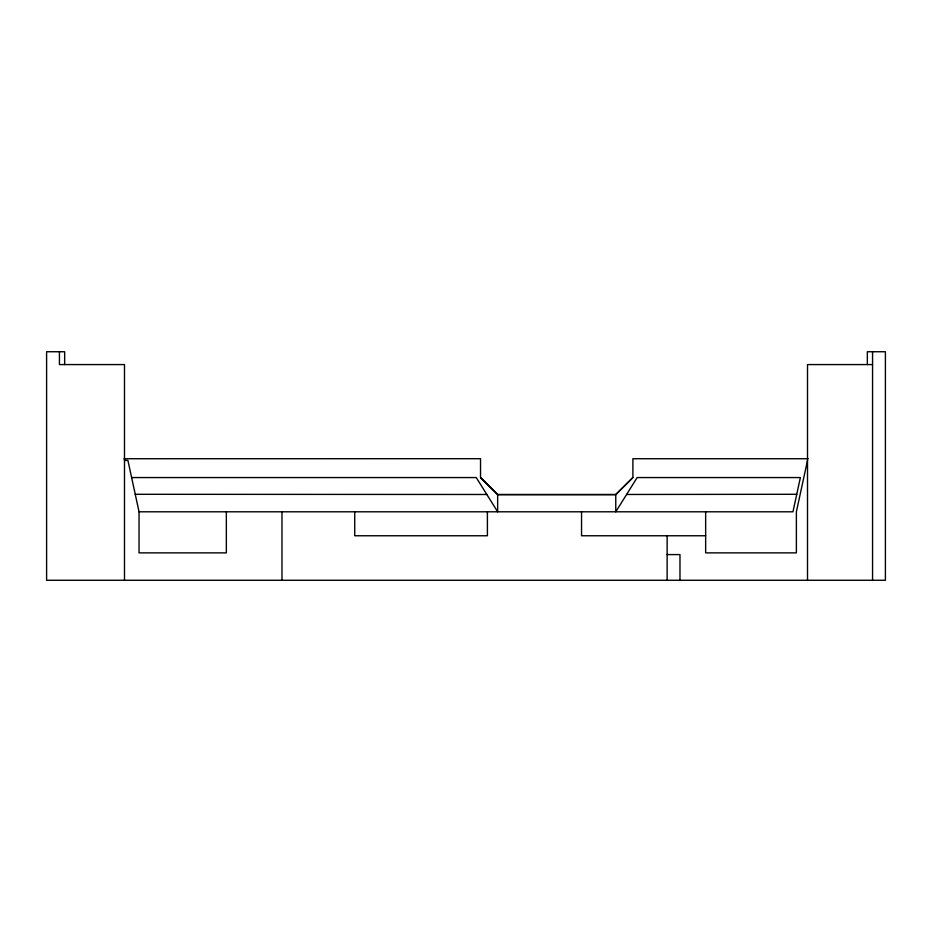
<?xml version="1.0" encoding="UTF-8"?>
<svg xmlns="http://www.w3.org/2000/svg" width="932" height="932" viewBox="0 0 932 932"><rect width="100%" height="100%" fill="white"/><g stroke="black" fill="none" stroke-linecap="round" stroke-linejoin="round"><path stroke-width="1.4" d="M124.492 458.695L124.492 460.431L127.917 460.431L139.043 511.796L139.043 552.874L226.348 552.874L226.348 511.796M807.508 460.431L796.382 511.796L796.382 552.874L705.652 552.874L705.652 511.796M124.061 458.73L480.539 458.695L480.528 477.557L497.653 494.671L615.761 494.671L632.886 477.557L632.886 458.73L808.195 458.73M632.886 477.557L615.761 494.484L497.653 494.484L480.539 477.557M626.595 494.473L796.755 494.286M872.562 364.575L807.508 364.575L807.508 580.263M131.622 477.557L476.252 477.557L497.653 511.796L497.653 494.671M135.245 494.298L486.83 494.484M139.043 511.796L792.957 511.796L800.378 477.557L637.162 477.557L615.761 511.796L615.761 494.671M705.652 535.76L581.545 535.76L581.545 511.796M667.137 554.587L679.976 554.587L679.976 580.263M872.562 351.737L872.562 580.263M867.342 364.575L867.342 351.737L885.4 351.737L885.4 580.263L46.6 580.263L46.6 351.737L64.657 351.737L64.657 364.575M667.137 535.76L667.137 580.263M487.401 511.796L487.401 535.76L354.731 535.76L354.731 511.796M281.977 511.796L281.977 580.263M124.492 580.263L124.492 364.575L59.438 364.575L59.438 351.737"/></g></svg>
